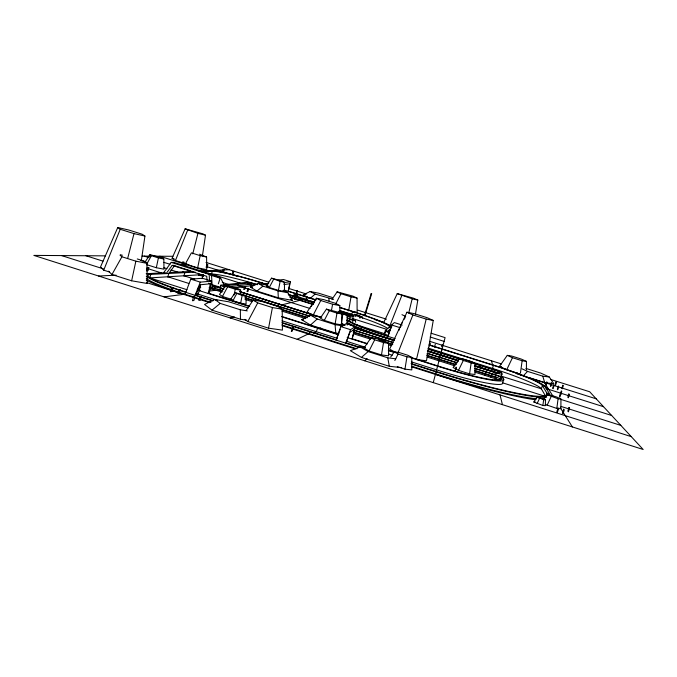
<?xml version="1.0" encoding="UTF-8"?>
<svg xmlns="http://www.w3.org/2000/svg" width="677" height="677" viewBox="0 0 677 677"><rect width="100%" height="100%" fill="white"/><g stroke="black" fill="none" stroke-linecap="round" stroke-linejoin="round"><path stroke-width="1.02" d="M475.026 363.431L475.017 374.474L469.567 373.865L458.498 370.353L453.108 367.535L459.455 358.514L463.364 359.038L471.09 361.484L475.026 363.431L471.167 362.923L463.322 360.443L459.455 358.514M526.41 369.718L526.444 361.391L521.18 359.03L511.677 356.043L507.285 355.366L499.44 366.426L506.65 369.879L512.464 357.718L522.128 360.756L526.444 361.391M545.417 399.879L545.391 405.658L542.886 405.489L533.823 401.986L537.199 397.272L545.417 399.879L537.199 397.272M543.809 399.413L547.202 394.691L550.122 394.945L556.959 397.111L560.945 399.041L560.894 408.696L556.824 408.451L545.23 404.423M359.919 318.258L360.02 316.303L354.57 314.272L359.792 315.6M352.683 322.354L352.802 320.263L349.476 319.214M556.824 408.451L558.068 398.804L547.202 394.691M542.886 405.489L543.648 399.743M520.435 373.154L522.128 360.756M141.341 260.628L144.937 236.053L142.153 234.217L128.715 230.002L117.747 227.523L100.518 266.941L103.716 270.165L109.53 272.019M469.567 373.865L471.167 362.923M202.398 255.889L205.512 235.19L202.855 233.827L185.134 228.826L172.076 258.25L175.436 260.535L188.959 264.8M390.942 328.337L387.718 331.349L389.41 332.229M394.259 351.854L399.159 352.505L407.85 355.264L411.785 357.414L411.811 369.904L404.964 369.168L406.936 356.796L398.101 353.995L394.259 351.854L390.714 356.957M381.481 354.934L383.504 342.596L374.694 339.803L371.038 337.781L363.972 348.012L369.041 350.982L381.481 354.934L388.573 355.823L388.53 343.324L384.79 341.284L376.107 338.534L371.038 337.781M415.433 314.365L417.811 300.055L413.148 298.083L397.238 293.632L383.664 322.641L391.839 326.399M406.953 312.215L414.121 313.62L427.111 317.691L433.238 320.449L426.476 360.799L416.423 359.546L426.188 319.104L412.894 314.932L406.953 312.215L389.613 349.12L395.893 352.607M341.496 322.142L342.858 314.255L338.441 312.859M348.638 310.836L351.033 296.864L340.988 293.716L337.129 291.838L331.975 299.378M335.132 323.809L336.994 313.104L329.327 310.684L326.458 309.127L320.323 318.097L324.308 320.39L335.132 323.809L341.758 324.875L341.69 313.925L338.745 312.351L326.458 309.127M331.493 310.404L332.576 304.227L320.771 300.512L316.464 298.235L307.096 311.987L311.335 314.441M253.215 300.029L263.108 301.747L277.418 306.275L282.207 309.203L282.411 330.139L268.557 328.176L272.408 307.553L257.725 302.907L253.215 300.029L246.284 310.311M278.433 290.382L280.117 281.344L271.528 278.171L266.366 285.838L269.285 287.505L278.433 290.382L284.509 291.55L284.425 282.224L282.267 281.073L271.528 278.171M240.665 303.178L242.154 295.485L235.071 292.709L230.713 299.209L232.93 300.723L240.665 303.178L246.081 304.083L245.996 296.171L244.355 295.121L235.071 292.709M198.217 294.393L200.451 284.797M234.124 295.02L235.249 289.206L227.65 286.803L225.5 285.415L219.483 294.419L222.445 296.467L232.203 299.564M208.499 283.198L210.319 283.773L208.381 293.53L209.117 293.429L211.562 281.124L202.465 278.247L190.796 279.136L185.066 294.19L164.079 296.881M199.529 254.171L206.587 257.023L206.756 269.666L197.667 267.847L200.147 255.635L191.405 252.885L185.329 263.962L183.839 262.972M149.93 254.628L162.277 257.92L163.826 259.012L163.986 269.184L156.328 267.72L158.401 257.92L151.411 255.711L149.93 254.628L144.98 262.16M137.27 258.952L144.074 261.102L146.917 263.319L147.256 283.477L131.634 280.794L135.865 261.178L121.928 256.769L120.015 255.153M278.408 280.117L283.511 279.525L290.526 281.725L288.3 291.161L289.671 283.756L284.289 284.535M408.713 313.079L412.166 298.819L397.238 293.632M192.767 253.841L197.929 233.37L185.134 228.826M127.775 258.022L133.995 233.616L120.235 229.291L117.747 227.523M429.235 344.855L493.465 365.123A52.484 5.035 17.9 0 1 544.96 386.415L549.614 393.972L546.906 393.117A112.348 11.551 17.6 0 1 436.267 371.546L435.582 373.797L411.726 366.215M502.588 383.004L503.73 379.45L501.039 378.595A64.332 6.592 17.6 0 1 437.748 365.918L436.47 370.023M439.948 357.515L439.424 359.182M440.592 355.044L440.016 356.931M441.159 352.903L440.482 355.154M442.191 348.943L441.125 352.37M433.255 382.623L435.675 373.442M436.039 371.673L436.521 369.845A67.125 7.109 17.6 0 0 502.639 382.835L545.797 396.51L541.355 388.818A49.793 4.942 17.9 0 0 492.551 368.44L428.186 348.113M437.554 366.274L439.491 358.912M441.81 350.085L445.094 337.628L431.156 333.245M355.476 326.593L352.167 338.779L354.46 329.36L349.916 332.255L345.888 343.222L350.517 329.665L355.476 326.593L346.167 323.657L340.793 326.593L336.13 340.116L340.209 329.183M442.386 344.331L441.59 346.802M149.735 278.086L150.802 274.38L195.171 272.103M167.794 276.952L168.81 273.457L174.784 265.316M184.449 266.628L185.27 263.818L186.412 263.793L185.591 266.594M183.916 275.937L184.872 272.636L182.46 271.875M198.369 275.031L198.852 273.39M202.101 278.662L203.202 274.896M211.419 274.21L212.299 271.223A43.827 3.732 16.5 0 1 261.889 283.037L267.906 284.932M209.692 289.121L214.643 288.529L215.125 286.879A4.553 0.449 16.3 0 1 220.44 288.08L223.452 289.028M218.332 283.79L220.372 277.528L205.097 272.713M220.169 287.708L220.922 285.161L247.3 282.258A6.254 0.533 16.5 0 1 254.442 283.942L256.431 284.568M244.592 286.532L243.72 289.477L244.668 289.35L245.539 286.413M229.664 286.709L249.068 284.374L249.491 282.952L255.957 284.628M233.65 287.97L253.536 285.423L254.442 283.942M261.483 284.408L262.337 282.986L267.339 284.56M278.315 305.784L279.279 304.058M300.385 300.19L301.189 298.675M306.596 298.616L307.366 297.161M316.184 331.84L317.758 327.871M350.356 316.083L347.589 315.067L348.3 313.519A6.262 0.542 17 0 1 353.521 315.736L352.362 319.527M347.225 320.229L347.682 318.723L353.521 315.736L351.287 315.033L347.039 317.132M351.431 314.94L352.717 311.437A46.248 4.02 17 0 1 391.653 327.203M384.367 333.778L385.348 330.604L389.343 327.025L390.841 327.499M385.636 339.727L386.347 337.899M394.437 340.15L387.413 337.933L391.644 325.011L394.344 322.582L402.24 325.07M429.489 346.006L430.411 343.095M434.397 347.183L435.311 344.271M479.663 367.924L480.653 364.818L479.976 367.636M492.501 368.593L493.465 365.123M494.87 374.279L495.319 372.35L474.425 365.741M498.585 373.526L499.093 371.918A4.443 0.423 17.9 0 0 494.743 370.099L473.875 363.507M500.633 377.199L501.039 378.595L500.498 380.296L500.091 378.875L500.633 377.199A4.646 0.465 17.9 0 0 496.072 375.27L475.026 368.61M500.929 377.461L502.038 374.009L501.632 372.722A7.109 0.677 17.9 0 0 494.667 369.811L472.868 362.923M541.304 388.979L542.404 385.602A49.81 4.781 17.9 0 0 493.533 365.385L429.142 345.067M545.747 384.815L546.72 381.82L547.075 382.361L546.102 385.374M545.747 396.68L546.906 393.117L542.404 385.602L544.96 386.415M398.914 330.427L399.836 327.592L401.038 326.331M388.429 335.149L391.061 327.186M283.968 284.332L284.628 282.512L290.526 281.725M211.562 281.124L200.29 282.14L195.137 295.341L195.949 295.231L200.02 284.805L210.319 283.773M398.068 352.632L412.894 314.932M389.884 325.781L401.783 295.578M175.436 260.535L187.647 230.155M103.716 270.165L120.235 229.291M547.075 405.354L551.154 396.612M537.081 403.644L539.518 398.431M458.498 370.353L463.322 360.443M394.835 360.528L398.101 353.995M404.245 319.231L405.193 317.344M369.041 350.982L374.694 339.803M324.308 320.39L329.327 310.684M335.386 304.565L340.988 293.716M313.028 315.423L320.771 300.512M269.285 287.505L273.626 279.305M244.735 319.375L247.807 321.575L257.725 302.907M232.93 300.723L236.662 293.75M222.445 296.467L227.65 286.803M151.411 255.711L146.469 264.597L156.328 267.72M131.634 280.794L111.942 274.532L121.928 256.769M351.287 315.033L339.989 311.115M311.031 306.563L316.277 298.862M400.589 325.121L402.35 322.574M354.96 316.692L356.127 315.076M222.031 292.125L211.757 288.876L212.248 287.2L211.452 274.236L173.811 262.363L171.196 262.405L163.589 272.78L166.153 273.593L172.178 265.384L173.921 265.342M524.193 376.234L544.731 382.717L553.845 383.732L549.267 376.987L542.776 376.184L527.569 371.394L523.211 375.921L516.966 372.951M364.844 360.833L367.061 358.582M387.616 337.73L387.075 338.272A53.009 4.951 17.3 0 1 347.572 323.581M384.544 339.702L383.817 341.58L378.807 339.998M346.666 320.221A48.862 4.485 17.3 0 0 387.904 336.342L388.107 336.147A46.374 4.257 17.3 0 1 347.682 318.723M387.896 332.246L390.494 329.784M352.709 323.606L384.418 333.626L385.763 332.382M321.829 317.107L310.777 315.27L301.612 319.654L310.489 325.045L317.2 319.002L335.064 324.655L342.977 325.916M310.667 297.998L315.118 294.097L333.626 299.344M365.301 347.589L360.172 346.903L350.381 350.678L361.4 357.405L368.127 351.583L387.803 357.828L395.842 358.818M256.955 291.076L262.904 286.117L277.985 290.865L287.962 292.769L292.354 300.376L278.298 297.812L256.955 291.076L250.465 287.158L258.208 283.401L267.28 285.178M248.273 307.976L228.868 301.824L214.787 299.471L204.547 304.455L211.994 310.168L220.237 303.406L240.335 309.787L247.3 310.895M348.443 320.839L350.119 319.942M313.502 332.999L316.235 331.662M332.221 297.457L318.765 293.226L310.159 291.516L303.051 294.944L309.067 298.185M297.186 339.279L309.034 333.583L310.083 331.476M318.875 328.861L320.78 327.947M347.132 315.287L347.86 314.94M352.717 312.605L354.409 311.792M230.273 317.962L234.36 316.929M281.632 304.938L300.766 300.097M274.583 305.209L275.09 305.082M261.415 301.333L262.371 301.138M196.279 294.487L198.268 294.216L217.173 300.216M208.931 291.135L219.957 289.722L221.963 290.357M264.69 283.993L268.718 283.477M198.353 290.492L200.417 290.238M197.489 290.044A7.828 0.821 16.1 0 0 199.309 290.653L200.079 290.56A4.891 0.508 16.1 0 1 197.235 289.494M224.087 288.952L220.44 288.08L219.957 289.722A4.544 0.449 16.3 0 0 214.643 288.529M197.845 288.851L199.901 288.614M209.159 287.556L215.125 286.879M198.251 287.649L200.333 287.42M171.196 262.405L209.168 274.38L211.452 274.236M203.439 274.566L149.786 277.908L187.021 289.731M201.289 271.79L212.299 271.223L210.115 270.538A46.18 3.935 16.5 0 1 262.337 282.986M98.614 276.021L116.114 275.175M165.256 272.704L146.181 273.72A57.833 6.051 16.1 0 1 148.102 273.525L150.802 274.38A54.888 5.738 16.1 0 0 186.454 292.219M169.301 272.509L192.843 271.375M198.894 271.164L229.156 269.691M249.068 284.374L253.536 285.423M105.485 255.864L33.85 255.398L643.15 449.477L589.684 391.763L550.469 379.399M142.102 256.101L150.387 256.16M153.51 256.177L172.931 256.304M533.823 401.986L535.507 402.104M558.068 398.804L560.945 399.041M361.4 357.405L389.292 366.282L401.706 367.645M406.936 356.796L411.785 357.414M499.44 366.426L501.522 366.697M383.504 342.596L388.53 343.324M310.489 325.045L335.792 333.067L338.855 333.524M211.994 310.168L240.479 319.239L246.673 320.153M301.612 319.654L303.694 319.984M341.149 324.114L344.178 324.605M272.408 307.553L282.207 309.203M352.802 320.263L355.29 320.686L355.713 322.328M242.154 295.485L245.996 296.171M360.02 316.303L362.33 316.718L362.728 318.258M336.994 313.104L341.69 313.925M342.858 314.255L347.149 315.008L347.208 325.095M351.465 311.352L357.126 312.385L357.05 298.083L353.072 296.179L337.129 291.838M235.249 289.206L240.614 290.188L240.657 294.173M225.5 285.415L238.389 288.783L240.614 290.188M332.576 304.227L339.82 305.589L339.871 312.926M250.465 287.158L252.496 287.547M316.464 298.235L323.792 299.632L335.352 303.271L339.82 305.589M294.597 295.096L297.245 295.595M426.188 319.104L433.238 320.449M135.865 261.178L146.917 263.319M211.029 274.879L212.773 275.217L208.211 273.161M266.366 285.838L268.405 286.236M120.388 254.814L122.402 255.212M351.033 296.864L357.05 298.083M158.401 257.92L163.826 259.012M280.117 281.344L284.425 282.224M172.076 258.25L174.048 258.656M200.147 255.635L206.587 257.023M412.166 298.819L417.811 300.055M133.995 233.616L144.937 236.053M197.929 233.37L205.512 235.19M206.003 262.414L268.769 282.157M288.69 288.427L306.639 294.072M357.803 310.168L386.465 319.18M288.351 291.178L315.423 299.699M339.617 307.316L352.717 311.437M283.908 289.968L315.905 300.046M339.626 307.51L352.472 311.555A43.887 3.817 17 0 1 389.343 327.025M207.103 266.746L237.94 276.461M374.491 319.468L384.384 322.582M430.149 336.994L444.104 341.386M391.644 325.011L399.836 327.592M294.944 294.74L297.948 295.688M525.953 368.432L540.762 373.095L549.267 376.987M289.147 294.613L294.156 296.196M306.182 299.979L313.104 302.162M339.778 310.565L351.625 314.297A43.878 3.944 17 0 1 387.904 328.65M288.258 294.597L314.221 302.78M339.279 310.675L348.3 313.519M288.851 294.994L313.874 302.881M247.3 282.258L249.491 282.952L223.249 286.007L224.95 286.845M338.415 311.665L347.149 315.008M290.416 297.051L313.443 304.303M340.556 312.859L347.589 315.067M185.329 263.962L197.667 267.847M159.764 256.219L206.07 270.817A50.098 4.341 16.5 0 1 210.869 271.155M247.604 283.908L252.724 285.525M289.748 297.195L312.85 304.481M345.118 314.653L349.924 316.167M429.98 341.411L501.496 363.955M240.453 283.214L211.461 274.067A43.819 3.859 16.5 0 1 257.615 284.695M386.465 329.267L352.641 318.596A6.262 0.559 17 0 0 352.455 318.308M349.51 318.503L355.29 320.686M210.437 275.124L219.991 278.137M236.053 283.494L238.355 284.222L237.915 285.719L310.083 308.5M387.718 331.349L385.348 330.604A6.618 0.609 17.3 0 0 389.537 332.542M507.623 370.184L519.318 373.873M144.133 256.118L149.092 257.683M163.978 262.38L169.927 264.258M174.894 265.824L190.762 270.834M516.619 373.704L521.569 375.261M529.49 377.766L596.234 398.838M172.178 265.384L206.747 276.292L207.001 280.439M198.412 274.879L203.379 276.453M222.251 282.411L229.207 284.602M428.143 348.799L460.978 359.165M387.904 336.342L395.207 338.652M428.042 349.027L459.971 359.115M223.579 284.865L226.008 285.635M501.632 372.722L499.093 371.918L499.465 373.196A4.494 0.432 17.9 0 1 495.319 372.35M427.542 350.618L458.473 360.392M475.356 365.732L494.227 371.698A4.443 0.432 17.9 0 1 498.399 373.349M240.403 291.762L320.517 317.09M341.546 323.733L344.534 324.681M355.484 328.142L394.386 340.438M427.534 350.923L458.507 360.706M140.867 260.442L145.885 262.024M163.944 267.737L166.957 268.684M170.968 269.954L177.992 272.179M239.599 291.652L311.344 314.331M355.103 328.167L394.124 340.506M427.382 351.016L458.439 360.833M475.398 366.198L493.355 371.876M497.739 373.255L494.354 372.189L494.667 369.811M546.136 388.556L603.52 406.699M239.819 291.846L320.136 317.242M341.216 323.911L345.211 325.172M354.198 328.007L394.2 340.658M427.432 351.16L458.481 360.976M474.45 366.029L495.395 372.646A7.185 0.694 17.9 0 0 499.541 373.806L500.201 373.949A7.185 0.694 17.9 0 0 502.038 374.009M183.958 275.784L194.874 279.237M211.74 284.568L220.668 287.395M541.355 388.818L500.608 375.93L500.997 377.25A7.185 0.719 17.9 0 1 500.565 377.402M241.088 294.326L309.761 316.049M354.562 330.224L392.618 342.257M427.915 353.419L457.009 362.627M475 368.313L495.987 374.956A7.439 0.745 17.9 0 1 500.32 376.488L501.031 376.776A7.439 0.745 17.9 0 1 503.29 378.045L503.73 379.45A67.141 6.88 17.6 0 1 437.664 366.232L410.457 357.6M244.507 295.697L309.347 316.201M353.259 330.097L393.269 342.748M427.035 353.436L456.983 362.906M190.796 279.136L200.29 282.14M340.793 326.593L350.517 329.665M245.015 297.652L255.043 300.825M281.04 309.05L306.859 317.225M353.758 332.068L374.796 338.728M384.807 341.893L392.753 344.407M426.51 355.095L456.459 364.573M474.492 370.277L495.539 376.937A4.646 0.474 17.9 0 1 500.091 378.875M218.866 289.866L222.894 291.135M245.04 298.151L253.096 300.698M282.207 309.914L307.146 317.809M353.25 332.399L371.368 338.136M387.439 343.222L392.423 344.796M427.331 355.848L455.409 364.734M474.535 370.784L495.674 377.478M146.545 268.227L161.541 272.975M245.023 299.403L252.022 301.62M281.911 311.082L305.691 318.613M353.487 333.753L370.488 339.126M388.437 344.813L391.408 345.752M427.094 357.05L454.995 365.885M475.009 372.223L499.601 380.009M560.59 399.32L611.669 415.492M167.845 276.783L188.773 283.418M198.742 286.574L200.73 287.2M208.017 293.073L249.703 306.292M281.683 316.43L338.652 334.497M351.591 338.593L367.509 343.645M388.513 350.305L395.546 352.531M410.617 357.312L437.748 365.918M199.309 290.653L249.077 306.427M282.148 316.921L338.28 334.717M347.191 337.544L367.222 343.891M388.285 350.576L394.327 352.489M85.945 255.737L102.989 261.144M561.055 406.437L620.843 425.393M388.463 353.8L392.144 355.391M282.081 320.822L337.18 338.314M346.159 341.157L365.115 347.174M411.345 361.848L436.521 369.845M195.382 295.054L213.238 300.723M282.03 322.565L336.985 340.015M345.955 342.867L360.9 347.614M411.108 363.557L436.267 371.546M212.476 300.85L185.608 292.32A57.833 6.051 16.1 0 1 146.274 276.284M282.47 323.081L359.58 347.563M411.328 364.006L436.174 371.893A115.192 11.848 17.6 0 0 546.661 397.162M210.928 302.407L185.066 294.19A57.824 6.152 16.1 0 1 146.3 278.535M281.903 324.968L356.999 348.824M61.565 255.576L103.378 268.862M146.435 282.546L209.633 302.636M282.394 325.755L355.433 348.968M411.447 366.773L631.243 436.631M397.297 366.722L404.964 369.168M247.807 321.575L268.557 328.176M507.285 355.366L512.464 357.718M522.035 368.821L527.569 371.394M401.96 314.67L405.667 316.404M310.159 291.516L315.118 294.097M293.708 294.927L302.898 298.379L307.29 299.2L308.297 300.926M283.807 290.458L287.962 292.769M282.994 290.704L284.509 291.55M341.69 324.012L344.246 325.434M290.577 299.369L292.354 300.376M258.208 283.401L262.904 286.117M310.777 315.27L317.2 319.002M360.172 346.903L368.127 351.583M214.787 299.471L220.237 303.406M108.548 271.172L111.942 274.532M560.454 393.286L560.894 393.921L559.845 397.145L559.405 396.494L561.343 390.857L561.783 391.467L560.751 394.606L560.319 393.98M544.333 382.454L553.033 396.24M560.268 407.706L572.395 426.942M220.372 277.528L223.681 284.035M542.776 376.184L544.731 382.717M495.987 374.956L495.539 376.937L496.021 378.875A59.644 6.211 17.6 0 1 494.498 380.11M491.519 360.816L492.636 365.301M500.015 394.919L502.436 404.66M492.551 368.44L492.991 370.26M387.803 357.828L389.292 366.282M335.064 324.655L335.792 333.067M328.904 298.43L329.132 301.155M473.756 362.466L473.79 362.94M209.168 274.38L209.599 281.429M277.985 290.865L278.298 297.812M240.335 309.787L240.479 319.239M534.644 399.684A119.922 12.55 17.6 0 1 435.421 374.389M543.986 399.1A115.175 12.051 17.6 0 1 542.319 399.117M536.556 398.77A115.175 12.051 17.6 0 1 435.582 373.797M545.687 386.922A56.936 5.56 17.9 0 1 548.7 389.368M224.976 287.15A7.032 0.669 16.3 0 1 222.158 286.117L221.658 285.897A7.032 0.669 16.3 0 1 220.922 285.161M212.586 286.075A7.278 0.711 16.3 0 1 215.819 286.557L216.64 286.752A7.278 0.711 16.3 0 1 221.091 288.004M183.645 294.377A62.741 6.677 16.1 0 1 146.24 280.151M198.268 294.216A7.828 0.846 16.1 0 1 195.636 293.31M387.413 337.933A48.854 4.561 17.3 0 1 346.785 322.142M388.598 335.58A6.618 0.626 17.3 0 1 384.418 333.626M456.188 367.256L455.054 371.216L456.188 367.256M147.451 267.517L146.503 270.8L148.018 270.741L148.957 267.474L147.451 267.517M171.509 288.021L170.443 291.694L172.009 291.516L173.075 287.86L171.509 288.021M182.807 262.084L182.003 264.868L183.145 264.842L183.949 262.067L182.807 262.084M178.787 289.739L177.721 293.403L179.244 293.217L180.31 289.57L178.787 289.739M193.529 297L192.429 300.74L193.91 300.512L195.001 296.788L193.529 297M206.9 264.69L206.13 267.33L207.12 267.297L207.89 264.665L206.9 264.69M199.927 296.78L198.852 300.453L200.265 300.233L201.34 296.577L199.927 296.78M223.182 269.725L222.403 272.366L223.334 272.306L224.104 269.683L223.182 269.725M233.015 271.426L232.245 274.024L233.125 273.965L233.887 271.375L233.015 271.426M247.909 288.656L247.02 291.635L247.96 291.491L248.848 288.52L247.909 288.656M296.89 290.915L296.111 293.496L296.746 293.369L297.525 290.788L296.89 290.915M295.341 296.526L294.503 299.302L295.197 299.141L296.027 296.374L295.341 296.526M292.472 327.736L291.338 331.476L292.286 331.078L293.412 327.355L292.472 327.736M304.506 294.106L303.719 296.712L304.337 296.568L305.115 293.97L304.506 294.106M371.081 293.835L364.328 315.778L365.005 315.397L371.707 293.598L371.081 293.835M361.484 326.822L360.545 329.885L361.95 326.517L361.484 326.822M486.086 371.275L485.138 375.066L486.086 371.275M491.993 373.492L491.07 377.309L491.993 373.492M551.366 382.894L550.393 385.882L550.765 386.44L551.738 383.444L551.366 382.894M553.651 385.111L552.669 388.133L553.05 388.716L554.04 385.67L553.651 385.111M555.995 382.073L555.047 384.993L555.428 385.535L556.384 382.607L555.995 382.073M558.322 386.186L557.34 389.207L557.746 389.783L558.737 386.753L558.322 386.186M562.849 385.281L561.885 388.226L562.299 388.784L563.264 385.831L562.849 385.281M558.043 408.036L556.841 411.709L557.332 412.547L558.542 408.849L558.043 408.036M563.704 409.246L562.502 412.911L563.027 413.74L564.229 410.067L563.704 409.246M568.858 394.006L567.834 397.154L568.299 397.797L569.34 394.632L568.858 394.006M569.018 407.503L567.859 411.057L568.392 411.861L569.56 408.29L569.018 407.503M311.344 301.257L310.227 301.053L313.713 302.145L311.344 301.257"/></g></svg>
